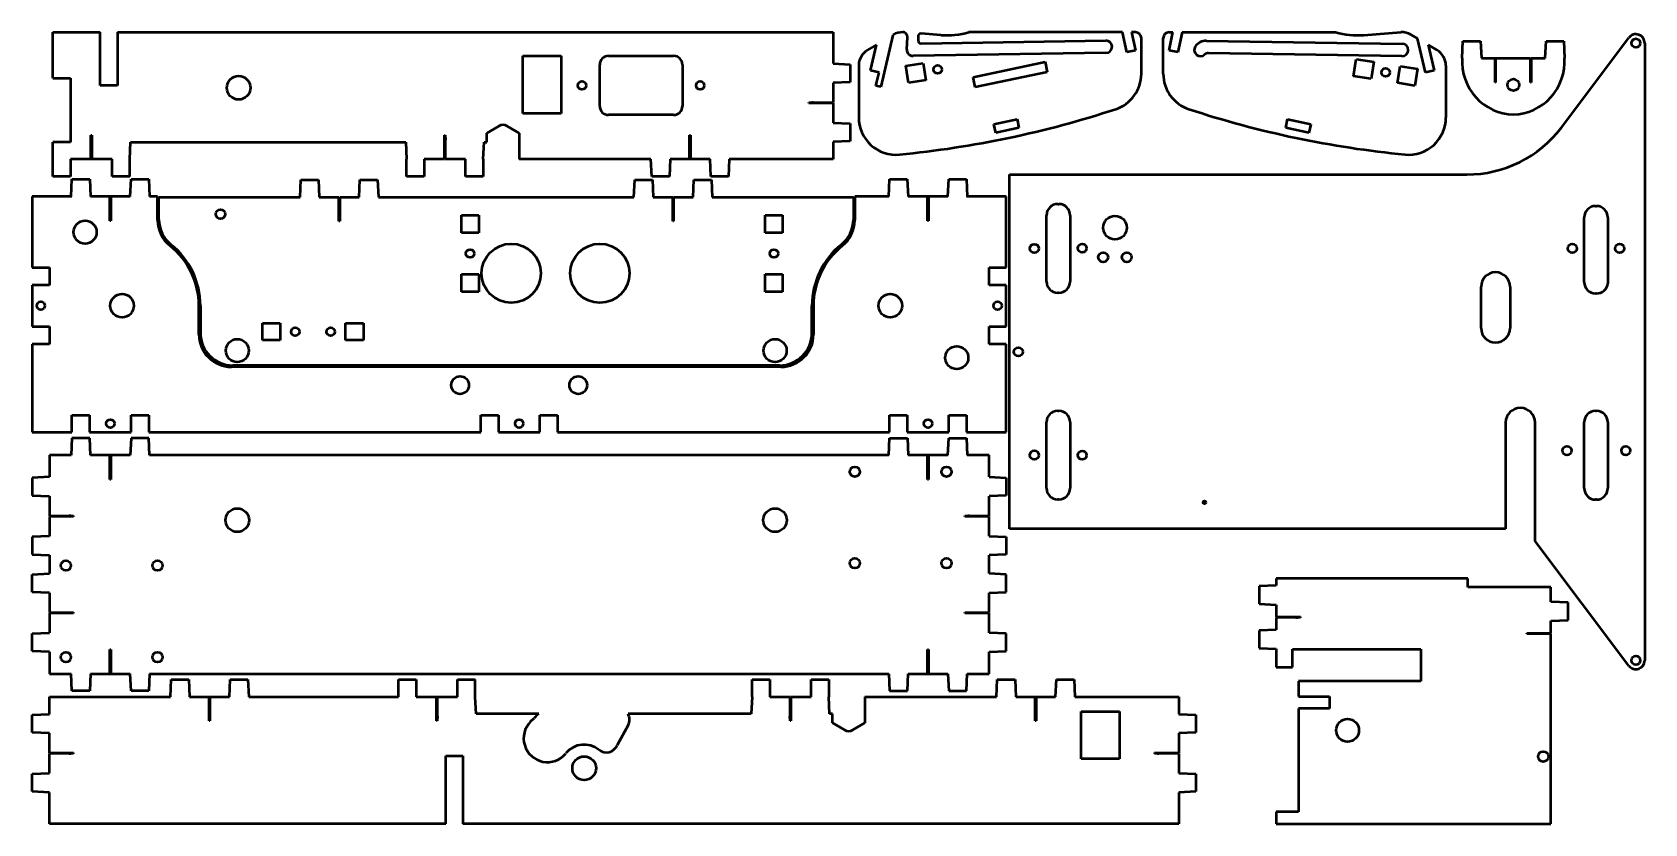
# Model space of a CAD drawing. Header units: millimetres. Extents: x 58 to 792, y 115 to 1159.
# Drawn here: x 63 to 609, y 566 to 834 of the extents above; entities that cross this region are included whole.
import ezdxf

# ---------------------------------------------------------------- set-up
doc = ezdxf.new("R2010")
doc.units = ezdxf.units.MM
doc.layers.add('Visible (ISO)', color=7, linetype='Continuous', lineweight=50)

msp = doc.modelspace()

# ---------------------------------------------------------------- linework, layer by layer
at = {"layer": 'Visible (ISO)'}
for p, q in [((70.15, 834.47), (86.15, 834.47)), ((70.15, 818.87), (70.15, 834.47)), ((86.15, 816.47), (86.15, 834.47)), ((91.95, 834.47), (334.2, 834.47)), ((91.95, 834.47), (91.95, 816.47)), ((334.2, 834.47), (334.2, 823.84)), ((348.87, 830.19), (345.78, 828.35)), ((346.86, 821.57), (348.87, 830.19)), ((354.46, 833.52), (350.37, 815.98)), ((354.64, 833.63), (354.46, 833.52)), ((359.18, 828.63), (359.38, 832.76)), ((362.94, 833.01), (362.96, 831.66)), ((363.98, 830.67), (426.48, 831.66)), ((370.65, 833.53), (364.02, 834.02)), ((432.16, 834.47), (380.16, 834.47)), ((433.58, 827.72), (432.16, 834.47)), ((436.52, 834.47), (435.23, 834.47)), ((435.23, 834.47), (436.52, 828.33)), ((438.52, 820.42), (438.52, 832.47)), ((445.93, 820.42), (445.93, 832.47)), ((447.93, 828.33), (449.22, 834.47)), ((447.93, 834.47), (449.22, 834.47)), ((452.29, 834.47), (450.87, 827.72)), ((452.29, 834.47), (504.29, 834.47)), ((460.52, 831.62), (526.77, 830.57)), ((513.8, 833.53), (526.3, 834.46)), ((529.81, 833.63), (532, 832.32)), ((534.67, 820.89), (532, 832.32)), ((535.58, 830.19), (537.59, 821.57)), ((535.58, 830.19), (538.67, 828.35)), ((547.1, 825.65), (547.35, 831.45)), ((547.35, 831.45), (553.35, 831.45)), ((553.35, 831.45), (553.6, 825.65)), ((575.24, 825.65), (575.49, 831.45)), ((575.49, 831.45), (581.5, 831.45)), ((580.68, 802.26), (603.5, 832.6)), ((581.5, 831.45), (581.75, 825.65)), ((608.89, 830.8), (608.89, 621.8)), ((229.2, 826.47), (242.2, 826.47)), ((229.2, 806.97), (229.2, 826.47)), ((242.2, 826.47), (242.2, 806.97)), ((258.2, 826.47), (280.2, 826.47)), ((426.54, 827.46), (361.31, 826.43)), ((381.56, 819.3), (405.95, 824.42)), ((405.95, 824.42), (406.67, 820.98)), ((436.52, 828.33), (433.58, 827.72)), ((450.87, 827.72), (447.93, 828.33)), ((526.71, 826.38), (461.26, 827.4)), ((510.36, 819.65), (511.27, 825.38)), ((511.27, 825.38), (517.19, 824.44)), ((517.19, 824.44), (516.29, 818.71)), ((553.6, 825.65), (558.26, 825.65)), ((558.26, 817.44), (558.26, 825.65)), ((558.42, 825.65), (558.42, 817.44)), ((558.42, 825.65), (570.26, 825.65)), ((570.26, 817.44), (570.26, 825.65)), ((570.42, 825.65), (570.42, 817.44)), ((570.42, 825.65), (575.24, 825.65)), ((70.15, 818.87), (76.15, 818.87)), ((76.15, 818.87), (76.15, 797.27)), ((255.2, 809.47), (255.2, 823.47)), ((283.2, 823.47), (283.2, 809.47)), ((334.2, 823.84), (340, 823.59)), ((340, 823.59), (340, 817.59)), ((342.86, 823.2), (342.86, 805.62)), ((349.77, 820.89), (346.86, 821.57)), ((348.71, 816.37), (349.77, 820.89)), ((358.76, 823.09), (364.68, 824.03)), ((359.66, 817.37), (358.76, 823.09)), ((364.68, 824.03), (365.59, 818.3)), ((382.28, 815.86), (381.56, 819.3)), ((406.67, 820.98), (382.28, 815.86)), ((516.29, 818.71), (510.36, 819.65)), ((525.18, 817.3), (526.09, 823.03)), ((526.09, 823.03), (532.01, 822.09)), ((532.01, 822.09), (531.1, 816.37)), ((537.59, 821.57), (534.67, 820.89)), ((541.59, 823.2), (541.59, 805.62)), ((91.95, 816.47), (86.15, 816.47)), ((340, 817.59), (334.2, 817.34)), ((334.2, 817.34), (334.2, 810.74)), ((350.37, 815.98), (348.71, 816.37)), ((365.59, 818.3), (359.66, 817.37)), ((531.1, 816.37), (525.18, 817.3)), ((558.42, 817.44), (558.26, 817.44)), ((570.42, 817.44), (570.26, 817.44)), ((326, 810.44), (326, 810.74)), ((326, 810.74), (327, 810.74)), ((327, 810.44), (326, 810.44)), ((327, 810.74), (327, 810.75)), ((327, 810.75), (327.5, 810.75)), ((327.5, 810.44), (327, 810.44)), ((327, 810.44), (327, 810.44)), ((327.5, 810.75), (327.5, 810.74)), ((327.5, 810.74), (334.2, 810.74)), ((334.2, 810.44), (327.5, 810.44)), ((327.5, 810.44), (327.5, 810.44)), ((334.2, 810.44), (334.2, 803.84)), ((217, 800.27), (221.08, 802.68)), ((223.93, 802.68), (228, 800.27)), ((242.2, 806.97), (229.2, 806.97)), ((280.2, 806.47), (258.2, 806.47)), ((334.2, 803.84), (340, 803.59)), ((340, 803.59), (340, 797.59)), ((388.62, 803.39), (396.45, 805.04)), ((389.24, 800.46), (388.62, 803.39)), ((396.45, 805.04), (397.07, 802.1)), ((487.38, 802.1), (488, 805.04)), ((488, 805.04), (495.83, 803.39)), ((495.83, 803.39), (495.21, 800.46)), ((76.15, 797.27), (70.15, 797.27)), ((70.15, 785.68), (70.15, 797.27)), ((83, 799.68), (83.3, 799.68)), ((83, 798.68), (83, 799.68)), ((83, 798.18), (83, 798.68)), ((83, 798.68), (83, 798.68)), ((83, 791.47), (83, 798.18)), ((83, 798.18), (83, 798.18)), ((83.3, 799.68), (83.3, 798.68)), ((83.3, 798.68), (83.31, 798.68)), ((83.31, 798.18), (83.3, 798.18)), ((83.3, 798.18), (83.3, 791.47)), ((83.31, 798.68), (83.31, 798.18)), ((96.15, 791.47), (96.4, 797.27)), ((96.4, 797.27), (189.55, 797.27)), ((189.55, 797.27), (189.8, 791.47)), ((202.65, 798.67), (202.65, 799.67)), ((202.65, 799.67), (202.95, 799.67)), ((202.65, 798.17), (202.65, 798.67)), ((202.65, 798.67), (202.65, 798.67)), ((202.65, 798.17), (202.65, 798.17)), ((202.65, 791.47), (202.65, 798.17)), ((202.95, 799.67), (202.95, 798.67)), ((202.95, 798.67), (202.96, 798.67)), ((202.96, 798.17), (202.95, 798.17)), ((202.95, 798.17), (202.95, 791.47)), ((202.96, 798.67), (202.96, 798.17)), ((215.8, 791.47), (216.05, 797.27)), ((216.05, 797.27), (217, 797.27)), ((217, 797.27), (217, 800.27)), ((228, 797.27), (227.95, 797.27)), ((227.95, 797.27), (227.95, 791.47)), ((228, 800.27), (228, 797.27)), ((285.65, 798.68), (285.65, 799.68)), ((285.65, 799.68), (285.95, 799.68)), ((285.65, 798.18), (285.65, 798.68)), ((285.65, 798.68), (285.65, 798.68)), ((285.65, 791.47), (285.65, 798.18)), ((285.65, 798.18), (285.65, 798.18)), ((285.95, 799.68), (285.95, 798.68)), ((285.95, 798.68), (285.96, 798.68)), ((285.96, 798.18), (285.95, 798.18)), ((285.95, 798.18), (285.95, 791.47)), ((285.96, 798.68), (285.96, 798.18)), ((340, 797.59), (334.2, 797.34)), ((334.2, 797.34), (334.2, 791.47)), ((397.07, 802.1), (389.24, 800.46)), ((495.21, 800.46), (487.38, 802.1)), ((90.15, 791.47), (76.15, 791.47)), ((76.15, 791.47), (76.15, 785.68)), ((83.3, 791.47), (83, 791.47)), ((90.15, 785.68), (90.15, 791.47)), ((96.15, 785.68), (96.15, 791.47)), ((189.8, 791.47), (189.8, 791.47)), ((189.8, 791.47), (189.8, 791.47)), ((189.8, 791.47), (189.8, 791.47)), ((189.8, 785.67), (189.8, 791.47)), ((195.8, 791.47), (195.8, 785.67)), ((202.65, 791.47), (195.8, 791.47)), ((209.8, 791.47), (202.95, 791.47)), ((209.8, 785.67), (209.8, 791.47)), ((215.8, 791.47), (215.8, 791.47)), ((215.8, 791.47), (215.8, 791.47)), ((215.8, 791.47), (215.8, 791.47)), ((215.8, 791.47), (215.8, 785.67)), ((215.8, 791.47), (215.8, 791.47)), ((272.55, 791.47), (227.95, 791.47)), ((272.8, 785.68), (272.55, 791.47)), ((279.05, 791.47), (278.8, 785.68)), ((292.55, 791.47), (279.05, 791.47)), ((285.95, 791.47), (285.65, 791.47)), ((292.8, 785.68), (292.55, 791.47)), ((299.05, 791.47), (298.8, 785.68)), ((334.2, 791.47), (299.05, 791.47)), ((393.89, 666.3), (393.89, 786.3)), ((393.89, 786.3), (548.71, 786.3)), ((76.15, 785.68), (70.15, 785.68)), ((76.33, 778.88), (76.58, 784.68)), ((76.58, 784.68), (82.59, 784.68)), ((82.59, 784.68), (82.84, 778.88)), ((96.15, 785.68), (90.15, 785.68)), ((96.33, 778.88), (96.58, 784.68)), ((96.58, 784.68), (102.59, 784.67)), ((102.59, 784.67), (102.84, 778.88)), ((153.8, 778.68), (154.05, 784.48)), ((154.05, 784.48), (160.05, 784.48)), ((160.05, 784.48), (160.3, 778.68)), ((173.8, 778.68), (174.05, 784.48)), ((174.05, 784.48), (180.05, 784.48)), ((180.05, 784.48), (180.3, 778.68)), ((195.8, 785.67), (189.8, 785.67)), ((215.8, 785.67), (209.8, 785.67)), ((266.8, 778.68), (267.05, 784.48)), ((267.05, 784.48), (273.05, 784.48)), ((278.8, 785.68), (272.8, 785.68)), ((273.05, 784.48), (273.3, 778.68)), ((286.8, 778.68), (287.05, 784.48)), ((287.05, 784.48), (293.05, 784.48)), ((298.8, 785.68), (292.8, 785.68)), ((293.05, 784.48), (293.3, 778.68)), ((353.07, 778.88), (353.32, 784.67)), ((353.32, 784.67), (359.32, 784.68)), ((359.32, 784.68), (359.57, 778.88)), ((373.07, 778.88), (373.32, 784.68)), ((373.32, 784.68), (379.32, 784.68)), ((379.32, 784.68), (379.57, 778.88)), ((76.59, 778.88), (63.15, 778.88)), ((63.15, 778.88), (63.15, 754.87)), ((76.59, 778.88), (76.33, 778.88)), ((89.44, 778.88), (82.84, 778.88)), ((89.44, 772.17), (89.44, 778.88)), ((96.33, 778.88), (89.58, 778.88)), ((89.58, 778.88), (89.73, 778.88)), ((89.73, 778.88), (89.73, 772.17)), ((105.55, 778.88), (102.84, 778.88)), ((105.55, 770.86), (105.55, 778.88)), ((106.05, 771.1), (106.05, 778.68)), ((106.05, 778.68), (153.8, 778.68)), ((160.3, 778.68), (166.9, 778.68)), ((166.9, 771.98), (166.9, 778.68)), ((167.2, 778.68), (167.2, 771.98)), ((167.2, 778.68), (173.8, 778.68)), ((180.3, 778.68), (266.8, 778.68)), ((273.3, 778.68), (279.9, 778.68)), ((279.9, 771.97), (279.9, 778.68)), ((280.2, 778.68), (280.2, 771.97)), ((280.2, 778.68), (286.8, 778.68)), ((293.3, 778.68), (341.05, 778.68)), ((341.05, 778.68), (341.05, 771.1)), ((353.07, 778.88), (341.55, 778.88)), ((341.55, 778.88), (341.55, 770.86)), ((366.32, 778.88), (359.57, 778.88)), ((366.17, 778.88), (366.32, 778.88)), ((366.18, 772.17), (366.17, 778.88)), ((373.07, 778.88), (366.47, 778.88)), ((366.47, 778.88), (366.47, 772.17)), ((379.57, 778.88), (379.32, 778.88)), ((392.76, 778.88), (379.32, 778.88)), ((392.76, 754.87), (392.76, 778.88)), ((410.22, 776.3), (410.58, 776.3)), ((592.19, 775.61), (592.55, 775.61)), ((89.43, 772.17), (89.44, 772.17)), ((89.43, 771.67), (89.43, 772.17)), ((89.44, 771.67), (89.43, 771.67)), ((89.44, 770.67), (89.44, 771.67)), ((89.73, 770.67), (89.44, 770.67)), ((89.73, 772.17), (89.74, 772.17)), ((89.73, 771.67), (89.73, 770.67)), ((89.74, 771.67), (89.73, 771.67)), ((89.74, 772.17), (89.74, 771.67)), ((166.9, 771.48), (166.9, 771.98)), ((166.9, 771.98), (166.9, 771.98)), ((166.9, 770.48), (166.9, 771.48)), ((166.9, 771.48), (166.9, 771.48)), ((167.2, 770.48), (166.9, 770.48)), ((167.2, 771.98), (167.2, 771.98)), ((167.2, 771.98), (167.21, 771.48)), ((167.21, 771.48), (167.2, 771.48)), ((167.2, 771.48), (167.2, 770.48)), ((208.45, 772.56), (214.25, 772.56)), ((208.45, 766.56), (208.45, 772.56)), ((214.25, 772.56), (214.25, 766.56)), ((279.9, 771.47), (279.9, 771.97)), ((279.9, 771.97), (279.9, 771.97)), ((279.9, 770.47), (279.9, 771.47)), ((279.9, 771.47), (279.9, 771.47)), ((280.2, 770.47), (279.9, 770.47)), ((280.2, 771.97), (280.21, 771.97)), ((280.21, 771.47), (280.2, 771.47)), ((280.2, 771.47), (280.2, 770.47)), ((280.21, 771.97), (280.21, 771.47)), ((311.25, 766.56), (311.25, 772.56)), ((311.25, 772.56), (317.05, 772.56)), ((317.05, 772.56), (317.05, 766.56)), ((366.17, 771.67), (366.17, 772.17)), ((366.17, 772.17), (366.18, 772.17)), ((366.18, 771.67), (366.17, 771.67)), ((366.18, 770.67), (366.18, 771.67)), ((366.47, 770.67), (366.18, 770.67)), ((366.47, 772.17), (366.48, 772.17)), ((366.47, 771.67), (366.47, 770.67)), ((366.48, 771.67), (366.47, 771.67)), ((366.48, 772.17), (366.48, 771.67)), ((406.4, 750.11), (406.4, 772.48)), ((414.4, 772.48), (414.4, 750.11)), ((588.4, 749.84), (588.4, 771.79)), ((596.37, 771.79), (596.37, 749.42)), ((214.25, 766.56), (208.45, 766.56)), ((317.05, 766.56), (311.25, 766.56)), ((63.15, 754.87), (68.95, 754.87)), ((68.95, 754.87), (68.95, 748.88)), ((386.96, 748.88), (386.96, 754.87)), ((386.96, 754.87), (392.76, 754.87)), ((63.15, 748.88), (63.15, 734.87)), ((68.95, 748.88), (63.15, 748.88)), ((208.45, 752.56), (214.25, 752.56)), ((208.45, 746.56), (208.45, 752.56)), ((214.25, 752.56), (214.25, 746.56)), ((311.25, 746.56), (311.25, 752.56)), ((311.25, 752.56), (317.05, 752.56)), ((317.05, 752.56), (317.05, 746.56)), ((392.76, 748.88), (386.96, 748.88)), ((392.76, 734.87), (392.76, 748.88)), ((553.49, 734.3), (553.49, 748.3)), ((563.29, 748.3), (563.29, 734.3)), ((214.25, 746.56), (208.45, 746.56)), ((317.05, 746.56), (311.25, 746.56)), ((410.58, 746.29), (410.22, 746.29)), ((592.58, 746.02), (592.22, 746.02)), ((119.55, 732.18), (119.55, 741.88)), ((120.05, 741.88), (120.05, 732.68)), ((327.05, 732.68), (327.05, 741.88)), ((327.55, 741.88), (327.55, 732.18)), ((63.15, 734.87), (68.95, 734.87)), ((68.95, 734.87), (68.95, 728.88)), ((141.08, 730.18), (141.08, 735.97)), ((141.08, 735.97), (147.08, 735.97)), ((147.08, 735.97), (147.08, 730.18)), ((169.22, 730.18), (169.22, 735.97)), ((169.22, 735.97), (175.22, 735.97)), ((175.22, 735.97), (175.22, 730.18)), ((386.96, 734.87), (392.76, 734.87)), ((386.96, 728.88), (386.96, 734.87)), ((63.15, 728.88), (63.15, 699.07)), ((68.95, 728.88), (63.15, 728.88)), ((147.08, 730.18), (141.08, 730.18)), ((175.22, 730.18), (169.22, 730.18)), ((392.76, 728.88), (386.96, 728.88)), ((392.76, 699.07), (392.76, 728.88)), ((316.55, 721.18), (130.55, 721.18)), ((316.05, 721.68), (131.05, 721.68)), ((76.59, 699.07), (76.59, 704.87)), ((76.59, 704.87), (82.58, 704.87)), ((82.58, 704.87), (82.58, 699.07)), ((96.59, 699.07), (96.59, 704.87)), ((96.59, 704.87), (102.58, 704.87)), ((102.58, 704.87), (102.58, 699.07)), ((214.96, 699.07), (214.96, 704.87)), ((214.96, 704.87), (220.95, 704.87)), ((220.95, 704.87), (220.95, 699.07)), ((234.96, 699.07), (234.96, 704.87)), ((234.96, 704.87), (240.95, 704.87)), ((240.95, 704.87), (240.95, 699.07)), ((353.32, 699.07), (353.32, 704.87)), ((353.32, 704.87), (359.32, 704.87)), ((359.32, 704.87), (359.32, 699.07)), ((373.32, 699.07), (373.32, 704.87)), ((373.32, 704.87), (379.32, 704.87)), ((379.32, 704.87), (379.32, 699.07)), ((410.22, 706.3), (410.58, 706.3)), ((592.22, 706.26), (592.58, 706.26)), ((63.15, 699.07), (76.59, 699.07)), ((82.58, 699.07), (96.59, 699.07)), ((102.58, 699.07), (214.96, 699.07)), ((220.95, 699.07), (234.96, 699.07)), ((240.95, 699.07), (353.32, 699.07)), ((359.32, 699.07), (373.32, 699.07)), ((379.32, 699.07), (392.76, 699.07)), ((406.4, 680.11), (406.4, 702.48)), ((414.4, 702.48), (414.4, 680.11)), ((561.8, 702.3), (561.8, 666.3)), ((571.8, 662.16), (571.8, 702.3)), ((588.39, 680.06), (588.39, 702.44)), ((596.39, 702.44), (596.39, 680.06)), ((76.59, 697.07), (76.34, 691.28)), ((82.59, 697.07), (76.59, 697.07)), ((82.84, 691.28), (82.59, 697.07)), ((96.59, 697.07), (96.34, 691.28)), ((102.59, 697.07), (96.59, 697.07)), ((102.84, 691.28), (102.59, 697.07)), ((353.07, 691.28), (353.32, 697.07)), ((353.32, 697.07), (359.33, 697.07)), ((359.33, 697.07), (359.58, 691.28)), ((373.07, 691.28), (373.32, 697.07)), ((373.32, 697.07), (379.33, 697.07)), ((379.33, 697.07), (379.58, 691.28)), ((68.95, 691.28), (68.95, 683.9)), ((76.34, 691.28), (68.95, 691.28)), ((96.34, 691.28), (82.84, 691.28)), ((89.44, 691.28), (89.74, 691.28)), ((89.44, 684.57), (89.44, 691.28)), ((89.74, 691.28), (89.74, 684.57)), ((353.07, 691.28), (102.84, 691.28)), ((373.07, 691.28), (359.58, 691.28)), ((366.18, 684.57), (366.18, 691.28)), ((366.18, 691.28), (366.47, 691.28)), ((366.47, 691.28), (366.47, 684.57)), ((386.96, 691.28), (379.58, 691.28)), ((386.96, 683.9), (386.96, 691.28)), ((68.95, 683.9), (63.16, 683.65)), ((63.16, 683.65), (63.16, 677.64)), ((89.43, 684.07), (89.43, 684.57)), ((89.43, 684.57), (89.44, 684.57)), ((89.44, 684.07), (89.43, 684.07)), ((89.44, 683.07), (89.44, 684.07)), ((89.74, 683.07), (89.44, 683.07)), ((89.74, 684.57), (89.74, 684.57)), ((89.74, 684.57), (89.74, 684.07)), ((89.74, 684.07), (89.74, 684.07)), ((89.74, 684.07), (89.74, 683.07)), ((366.17, 684.57), (366.18, 684.57)), ((366.17, 684.07), (366.17, 684.57)), ((366.18, 684.07), (366.17, 684.07)), ((366.18, 683.07), (366.18, 684.07)), ((366.47, 683.07), (366.18, 683.07)), ((366.47, 684.57), (366.48, 684.57)), ((366.48, 684.07), (366.47, 684.07)), ((366.47, 684.07), (366.47, 683.07)), ((366.48, 684.57), (366.48, 684.07)), ((386.96, 683.9), (392.76, 683.65)), ((392.76, 683.65), (392.76, 677.64)), ((63.16, 677.64), (68.95, 677.39)), ((68.95, 677.39), (68.95, 670.79)), ((392.76, 677.64), (386.96, 677.39)), ((386.96, 670.79), (386.96, 677.39)), ((410.58, 676.29), (410.22, 676.29)), ((592.57, 676.24), (592.21, 676.24)), ((68.95, 670.79), (75.66, 670.79)), ((68.95, 670.5), (68.95, 663.9)), ((75.66, 670.5), (68.95, 670.5)), ((75.66, 670.79), (75.66, 670.8)), ((75.66, 670.8), (76.16, 670.8)), ((75.66, 670.49), (75.66, 670.5)), ((76.16, 670.49), (75.66, 670.49)), ((76.16, 670.8), (76.16, 670.79)), ((76.16, 670.79), (77.16, 670.79)), ((77.16, 670.5), (76.16, 670.5)), ((76.16, 670.5), (76.16, 670.49)), ((77.16, 670.79), (77.16, 670.5)), ((378.75, 670.5), (378.75, 670.79)), ((378.75, 670.79), (379.75, 670.79)), ((379.75, 670.5), (378.75, 670.5)), ((379.75, 670.79), (379.75, 670.8)), ((379.75, 670.8), (380.25, 670.8)), ((379.75, 670.49), (379.75, 670.5)), ((380.25, 670.49), (379.75, 670.49)), ((380.25, 670.8), (380.25, 670.79)), ((380.25, 670.79), (386.96, 670.79)), ((386.96, 670.5), (380.25, 670.5)), ((380.25, 670.5), (380.25, 670.49)), ((386.96, 663.9), (386.96, 670.5)), ((561.8, 666.3), (393.89, 666.3)), ((68.95, 663.9), (63.16, 663.65)), ((63.16, 663.65), (63.16, 657.64)), ((386.96, 663.9), (392.76, 663.65)), ((392.76, 663.65), (392.76, 657.64)), ((603.5, 619.99), (571.8, 662.16)), ((63.16, 657.64), (68.95, 657.39)), ((68.95, 657.39), (68.95, 651.16)), ((392.76, 657.64), (386.96, 657.39)), ((386.96, 651.16), (386.96, 657.39)), ((63.16, 650.91), (68.95, 651.16)), ((63.16, 644.91), (63.16, 650.91)), ((392.76, 650.91), (386.96, 651.16)), ((392.76, 644.91), (392.76, 650.91)), ((548.98, 649.55), (484.16, 649.55)), ((484.16, 649.55), (484.16, 647.16)), ((548.98, 646.55), (548.98, 649.55)), ((68.95, 644.66), (63.16, 644.91)), ((68.95, 644.66), (68.95, 638.06)), ((386.96, 644.66), (392.76, 644.91)), ((386.96, 638.06), (386.96, 644.66)), ((484.16, 647.16), (478.36, 646.91)), ((478.36, 646.91), (478.36, 640.9)), ((577.16, 646.55), (548.98, 646.55)), ((577.16, 641.66), (577.16, 646.55)), ((478.36, 640.9), (484.16, 640.65)), ((484.16, 640.65), (484.16, 636.55)), ((582.96, 641.41), (577.16, 641.66)), ((582.96, 635.4), (582.96, 641.41)), ((68.95, 638.06), (75.66, 638.06)), ((68.95, 637.76), (68.95, 631.16)), ((75.66, 637.76), (68.95, 637.76)), ((75.66, 638.06), (75.66, 638.06)), ((75.66, 638.06), (76.16, 638.06)), ((75.66, 637.75), (75.66, 637.76)), ((76.16, 637.75), (75.66, 637.75)), ((76.16, 638.06), (76.16, 638.06)), ((76.16, 638.06), (77.16, 638.06)), ((77.16, 637.76), (76.16, 637.76)), ((76.16, 637.76), (76.16, 637.75)), ((77.16, 638.06), (77.16, 637.76)), ((378.75, 637.76), (378.75, 638.06)), ((378.75, 638.06), (379.75, 638.06)), ((379.75, 637.76), (378.75, 637.76)), ((379.75, 638.06), (379.75, 638.06)), ((379.75, 638.06), (380.25, 638.06)), ((379.75, 637.75), (379.75, 637.76)), ((380.25, 637.75), (379.75, 637.75)), ((380.25, 638.06), (380.25, 638.06)), ((380.25, 638.06), (386.96, 638.06)), ((386.96, 637.76), (380.25, 637.76)), ((380.25, 637.76), (380.25, 637.75)), ((386.96, 631.16), (386.96, 637.76)), ((484.16, 636.55), (490.86, 636.55)), ((490.86, 636.26), (484.16, 636.26)), ((484.16, 636.26), (484.16, 632.16)), ((490.86, 636.55), (490.86, 636.56)), ((490.86, 636.56), (491.36, 636.56)), ((490.86, 636.25), (490.86, 636.26)), ((491.36, 636.25), (490.86, 636.25)), ((491.36, 636.56), (491.36, 636.55)), ((491.36, 636.55), (492.36, 636.55)), ((492.36, 636.26), (491.36, 636.26)), ((491.36, 636.26), (491.36, 636.25)), ((492.36, 636.55), (492.36, 636.26)), ((577.16, 635.15), (582.96, 635.4)), ((577.16, 631.05), (577.16, 635.15)), ((63.16, 630.91), (68.95, 631.16)), ((63.16, 624.91), (63.16, 630.91)), ((392.76, 630.91), (386.96, 631.16)), ((392.76, 624.91), (392.76, 630.91)), ((484.16, 632.16), (478.36, 631.91)), ((478.36, 631.91), (478.36, 625.9)), ((568.96, 630.76), (568.96, 631.05)), ((568.96, 631.05), (569.96, 631.05)), ((569.96, 630.76), (568.96, 630.76)), ((569.96, 631.05), (569.96, 631.06)), ((569.96, 631.06), (570.46, 631.06)), ((569.96, 630.75), (569.96, 630.76)), ((570.46, 630.75), (569.96, 630.75)), ((570.46, 631.06), (570.46, 631.05)), ((570.46, 631.05), (577.16, 631.05)), ((570.46, 630.76), (570.46, 630.75)), ((577.16, 630.76), (570.46, 630.76)), ((577.16, 566.47), (577.16, 630.76)), ((68.95, 624.66), (63.16, 624.91)), ((68.95, 624.66), (68.95, 617.27)), ((89.43, 623.98), (89.43, 624.48)), ((89.43, 624.48), (89.44, 624.48)), ((89.44, 623.98), (89.43, 623.98)), ((89.44, 624.48), (89.44, 625.48)), ((89.44, 625.48), (89.74, 625.48)), ((89.44, 617.28), (89.44, 623.98)), ((89.74, 625.48), (89.74, 624.48)), ((89.74, 624.48), (89.74, 624.48)), ((89.74, 624.48), (89.74, 623.98)), ((89.74, 623.98), (89.74, 623.98)), ((89.74, 623.98), (89.74, 617.28)), ((366.17, 623.98), (366.17, 624.48)), ((366.17, 624.48), (366.18, 624.48)), ((366.18, 623.98), (366.17, 623.98)), ((366.18, 624.48), (366.18, 625.48)), ((366.18, 625.48), (366.47, 625.48)), ((366.18, 617.28), (366.18, 623.98)), ((366.47, 625.48), (366.47, 624.48)), ((366.47, 624.48), (366.48, 624.48)), ((366.48, 623.98), (366.47, 623.98)), ((366.47, 623.98), (366.47, 617.28)), ((366.48, 624.48), (366.48, 623.98)), ((386.96, 624.66), (392.76, 624.91)), ((386.96, 617.27), (386.96, 624.66)), ((478.36, 625.9), (484.16, 625.65)), ((484.16, 625.65), (484.16, 619.55)), ((489.72, 619.55), (489.72, 625.54)), ((489.72, 625.54), (533.06, 625.54)), ((533.06, 625.54), (533.06, 614.77)), ((68.95, 617.27), (76.34, 617.27)), ((76.59, 611.48), (76.34, 617.27)), ((82.84, 617.27), (82.59, 611.48)), ((82.84, 617.27), (96.34, 617.27)), ((89.74, 617.28), (89.44, 617.28)), ((96.59, 611.48), (96.34, 617.27)), ((102.84, 617.27), (102.59, 611.48)), ((102.84, 617.27), (353.07, 617.27)), ((353.07, 617.27), (353.32, 611.48)), ((359.33, 611.48), (359.58, 617.27)), ((359.58, 617.27), (373.07, 617.27)), ((366.47, 617.28), (366.18, 617.28)), ((373.07, 617.27), (373.32, 611.48)), ((379.33, 611.48), (379.58, 617.27)), ((379.58, 617.27), (386.96, 617.27)), ((484.16, 619.55), (489.72, 619.55)), ((82.59, 611.48), (76.59, 611.48)), ((102.59, 611.48), (96.59, 611.48)), ((109.9, 609.48), (110.15, 615.27)), ((110.15, 615.27), (116.16, 615.27)), ((116.16, 615.27), (116.41, 609.48)), ((129.9, 609.48), (130.15, 615.27)), ((130.15, 615.27), (136.16, 615.27)), ((136.16, 615.27), (136.41, 609.48)), ((187.11, 615.27), (193.1, 615.27)), ((187.11, 609.48), (187.11, 615.27)), ((193.1, 615.27), (193.1, 609.48)), ((207.11, 615.27), (213.1, 615.27)), ((207.11, 609.48), (207.11, 615.27)), ((213.1, 609.48), (213.1, 615.27)), ((306.76, 615.28), (312.76, 615.28)), ((306.76, 609.48), (306.76, 615.28)), ((312.76, 615.28), (312.76, 609.48)), ((326.76, 615.28), (332.76, 615.28)), ((326.76, 609.48), (326.76, 615.28)), ((332.76, 615.28), (332.76, 609.48)), ((353.32, 611.48), (359.33, 611.48)), ((373.32, 611.48), (379.33, 611.48)), ((389.51, 609.48), (389.76, 615.27)), ((389.76, 615.27), (395.76, 615.27)), ((395.76, 615.27), (396.01, 609.48)), ((409.51, 609.48), (409.76, 615.27)), ((409.76, 615.27), (415.76, 615.27)), ((415.76, 615.27), (416.01, 609.48)), ((533.06, 614.77), (491.66, 614.77)), ((491.66, 614.77), (491.66, 609.55)), ((68.95, 609.48), (109.9, 609.48)), ((68.95, 603.61), (68.95, 609.48)), ((116.41, 609.48), (129.9, 609.48)), ((123.01, 602.77), (123.01, 609.48)), ((123.01, 609.48), (123.3, 609.48)), ((123.3, 609.48), (123.3, 602.77)), ((136.41, 609.48), (187.11, 609.48)), ((193.1, 609.48), (207.11, 609.48)), ((199.96, 602.77), (199.96, 609.48)), ((199.96, 609.48), (200.25, 609.48)), ((200.25, 609.48), (200.25, 602.77)), ((213.35, 603.68), (213.1, 609.48)), ((306.76, 609.48), (306.51, 603.68)), ((306.76, 609.48), (306.76, 609.48)), ((306.76, 609.48), (306.76, 609.48)), ((306.76, 609.48), (306.76, 609.48)), ((312.76, 609.48), (319.61, 609.48)), ((319.61, 602.78), (319.61, 609.48)), ((319.91, 609.48), (326.76, 609.48)), ((319.91, 609.48), (319.91, 602.78)), ((332.76, 609.48), (332.76, 609.48)), ((332.76, 609.48), (332.76, 609.48)), ((332.76, 609.48), (332.76, 609.48)), ((333.01, 603.68), (332.76, 609.48)), ((332.76, 609.48), (332.76, 609.48)), ((344.91, 609.48), (344.91, 603.68)), ((344.91, 609.48), (389.51, 609.48)), ((396.01, 609.48), (409.51, 609.48)), ((402.61, 609.48), (402.91, 609.48)), ((402.61, 602.77), (402.61, 609.48)), ((402.91, 609.48), (402.91, 602.77)), ((416.01, 609.48), (451.16, 609.48)), ((451.16, 609.48), (451.16, 603.61)), ((491.66, 609.55), (502.16, 609.55)), ((502.16, 609.55), (502.16, 605.55)), ((63.16, 603.36), (68.95, 603.61)), ((63.16, 597.36), (63.16, 603.36)), ((123, 602.27), (123, 602.77)), ((123, 602.77), (123.01, 602.77)), ((123.01, 602.27), (123, 602.27)), ((123.01, 601.27), (123.01, 602.27)), ((123.3, 601.27), (123.01, 601.27)), ((123.3, 602.77), (123.31, 602.77)), ((123.31, 602.27), (123.3, 602.27)), ((123.3, 602.27), (123.3, 601.27)), ((123.31, 602.77), (123.31, 602.27)), ((199.95, 602.27), (199.95, 602.77)), ((199.95, 602.77), (199.96, 602.77)), ((199.96, 602.27), (199.95, 602.27)), ((199.96, 601.27), (199.96, 602.27)), ((200.25, 601.27), (199.96, 601.27)), ((200.25, 602.77), (200.26, 602.77)), ((200.26, 602.27), (200.25, 602.27)), ((200.25, 602.27), (200.25, 601.27)), ((200.26, 602.77), (200.26, 602.27)), ((234.55, 603.68), (213.35, 603.68)), ((231.82, 601.08), (232.99, 602.25)), ((306.51, 603.68), (264.79, 603.68)), ((319.6, 602.78), (319.61, 602.78)), ((319.6, 602.28), (319.6, 602.78)), ((319.61, 602.28), (319.6, 602.28)), ((319.61, 601.28), (319.61, 602.28)), ((319.91, 601.28), (319.61, 601.28)), ((319.91, 602.78), (319.91, 602.28)), ((319.91, 602.78), (319.91, 602.78)), ((319.91, 602.28), (319.91, 601.28)), ((319.91, 602.28), (319.91, 602.28)), ((333.96, 603.68), (333.01, 603.68)), ((333.96, 600.68), (333.96, 603.68)), ((338.03, 598.27), (333.96, 600.68)), ((344.96, 600.68), (340.88, 598.27)), ((344.91, 603.68), (344.96, 603.68)), ((344.96, 603.68), (344.96, 600.68)), ((402.6, 602.77), (402.61, 602.77)), ((402.6, 602.27), (402.6, 602.77)), ((402.61, 602.27), (402.6, 602.27)), ((402.61, 601.27), (402.61, 602.27)), ((402.91, 601.27), (402.61, 601.27)), ((402.91, 602.77), (402.91, 602.27)), ((402.91, 602.77), (402.91, 602.77)), ((402.91, 602.27), (402.91, 601.27)), ((402.91, 602.27), (402.91, 602.27)), ((418.16, 588.48), (418.16, 604.48)), ((418.16, 604.48), (431.16, 604.48)), ((431.16, 604.48), (431.16, 588.48)), ((451.16, 603.61), (456.95, 603.36)), ((456.95, 603.36), (456.95, 597.36)), ((502.16, 605.55), (491.66, 605.55)), ((491.66, 605.55), (491.66, 570.47)), ((68.95, 597.11), (63.16, 597.36)), ((68.95, 590.51), (68.95, 597.11)), ((264.8, 599.86), (261.12, 593.05)), ((456.95, 597.36), (451.16, 597.11)), ((451.16, 597.11), (451.16, 590.51)), ((68.95, 590.51), (75.66, 590.51)), ((75.66, 590.21), (68.95, 590.21)), ((68.95, 583.61), (68.95, 590.21)), ((75.66, 590.51), (75.66, 590.51)), ((75.66, 590.51), (76.16, 590.51)), ((75.66, 590.2), (75.66, 590.21)), ((76.16, 590.2), (75.66, 590.2)), ((76.16, 590.51), (76.16, 590.51)), ((76.16, 590.51), (77.16, 590.51)), ((77.16, 590.21), (76.16, 590.21)), ((76.16, 590.21), (76.16, 590.2)), ((77.16, 590.51), (77.16, 590.21)), ((203.11, 566.47), (203.11, 589.48)), ((203.11, 589.48), (208.91, 589.48)), ((208.91, 589.48), (208.91, 566.47)), ((442.95, 590.21), (442.95, 590.51)), ((442.95, 590.51), (443.95, 590.51)), ((443.95, 590.21), (442.95, 590.21)), ((443.95, 590.51), (444.45, 590.51)), ((443.95, 590.51), (443.95, 590.51)), ((443.95, 590.2), (443.95, 590.21)), ((444.45, 590.2), (443.95, 590.2)), ((444.45, 590.51), (451.16, 590.51)), ((444.45, 590.51), (444.45, 590.51)), ((444.45, 590.21), (444.45, 590.2)), ((451.16, 590.21), (444.45, 590.21)), ((451.16, 590.21), (451.16, 583.61)), ((431.16, 588.48), (418.16, 588.48)), ((63.16, 583.36), (68.95, 583.61)), ((63.16, 577.36), (63.16, 583.36)), ((451.16, 583.61), (456.95, 583.36)), ((456.95, 583.36), (456.95, 577.36)), ((68.95, 577.11), (63.16, 577.36)), ((68.95, 566.47), (68.95, 577.11)), ((456.95, 577.36), (451.16, 577.11)), ((451.16, 577.11), (451.16, 566.47)), ((491.66, 570.47), (484.16, 570.47)), ((484.16, 570.47), (484.16, 566.47)), ((203.11, 566.47), (68.95, 566.47)), ((451.16, 566.47), (208.91, 566.47)), ((484.16, 566.47), (577.16, 566.47))]:
    msp.add_line(p, q, dxfattribs=at)
for centre, radius in [((605.89, 830.8), 1.5), ((133, 815.67), 4), ((369.58, 821.87), 1.4), ((521.19, 820.87), 1.4), ((564.42, 816.65), 2), ((249.2, 816.47), 1.4), ((289.2, 816.47), 1.4), ((81.05, 766.78), 3.9), ((126.85, 772.88), 1.6), ((429.6, 768.3), 4), ((211.35, 759.56), 1.4), ((225.25, 752.88), 10), ((255.25, 752.88), 10), ((314.15, 759.56), 1.4), ((402.29, 761.27), 1.5), ((418.51, 761.36), 1.5), ((425.6, 758.3), 1.64), ((433.6, 758.3), 1.64), ((584.38, 761.3), 1.5), ((600.38, 761.3), 1.5), ((66.06, 741.88), 1.4), ((93.55, 741.88), 4), ((353.55, 741.88), 4), ((389.85, 741.88), 1.4), ((152.15, 733.07), 1.4), ((164.15, 733.07), 1.4), ((132.55, 726.68), 3.9), ((314.55, 726.68), 3.9), ((376.05, 724.28), 3.9), ((396.89, 726.27), 1.5), ((207.95, 714.98), 3), ((247.95, 714.98), 3), ((89.59, 701.98), 1.4), ((227.95, 701.98), 1.4), ((366.32, 701.98), 1.4), ((582.57, 692.81), 1.5), ((602.47, 692.81), 1.5), ((402.29, 691.31), 1.5), ((418.51, 691.26), 1.5), ((341.56, 685.68), 1.7), ((372.56, 685.68), 1.7), ((132.55, 669.27), 4), ((314.55, 669.27), 4), ((459.9, 675.3), 0.5), ((74.56, 653.88), 1.7), ((105.56, 653.88), 1.7), ((341.56, 654.68), 1.7), ((372.56, 654.68), 1.7), ((74.56, 622.88), 1.7), ((105.56, 622.88), 1.7), ((605.89, 621.8), 1.5), ((508.31, 598.11), 3.87), ((574.54, 589.23), 1.75), ((249.96, 585.28), 4)]:
    msp.add_circle(centre, radius, dxfattribs=at)
for centre, radius, start, end in [((357.71, 828.47), 6, 89.5565, 120.8004), ((357.74, 832.84), 1.64, 357.2391, 89.5565), ((363.94, 833.03), 1, 85.7715, 180.9), ((363.96, 831.67), 1, 180.9, 270.9), ((372.71, 861.32), 27.87, 265.7715, 285.5224), ((426.51, 829.56), 2.1, 270.9, 90.9), ((436.52, 832.47), 2, 0, 90), ((447.93, 832.47), 2, 90, 180), ((458.53, 828.47), 2.1, 146.8528, 311.7462), ((460.46, 827.22), 4.4, 89.1, 146.8528), ((511.74, 861.32), 27.87, 254.4776, 274.2285), ((526.74, 828.47), 6, 59.1996, 94.2285), ((526.74, 828.47), 2.1, 269.1, 89.1), ((605.89, 830.8), 3, 0, 143.062), ((258.2, 823.47), 3, 90, 180), ((280.2, 823.47), 3, 0, 90), ((348.86, 823.2), 6, 120.8004, 180), ((361.28, 828.53), 2.1, 177.2391, 270.9), ((461.23, 825.45), 1.95, 89.1, 131.7462), ((535.59, 823.2), 6, 0, 59.1996), ((565.02, 824.52), 17.96, 176.4005, 268.0833), ((563.82, 824.52), 17.96, 271.9182, 3.598), ((425.92, 820.42), 12.6, 288.2201, 0), ((458.53, 820.42), 12.6, 180, 251.7799), ((258.2, 809.47), 3, 180, 270), ((280.2, 809.47), 3, 270, 0), ((324.3, 1129.13), 337.6, 275.5008, 288.2201), ((560.15, 1129.13), 337.6, 251.7799, 264.4992), ((222.5, 800.27), 2.8, 59.3967, 120.6033), ((355.46, 805.62), 12.6, 180, 275.5008), ((528.99, 805.62), 12.6, 264.4992, 0), ((548.71, 826.3), 40, 270, 323.062), ((410.22, 772.48), 3.82, 90, 180), ((410.58, 772.48), 3.82, 0, 90), ((592.22, 771.79), 3.82, 90.3482, 180), ((592.55, 771.79), 3.82, 0, 90), ((116.55, 770.86), 11, 180, 231.5653), ((117.05, 771.1), 11, 180, 231.1954), ((330.05, 771.1), 11, 308.8046, 0), ((330.55, 770.86), 11, 308.4347, 0), ((93.55, 741.88), 26, 0, 51.5653), ((93.55, 741.88), 26.5, 0, 51.1954), ((353.55, 741.88), 26.5, 128.8046, 180), ((353.55, 741.88), 26, 128.4347, 180), ((558.39, 748.3), 4.9, 0, 180), ((410.22, 750.11), 3.82, 180, 270), ((410.58, 750.11), 3.82, 270, 0), ((592.22, 749.84), 3.82, 180, 270), ((592.58, 749.84), 3.82, 270, 353.6797), ((130.55, 732.18), 11, 180, 270), ((131.05, 732.68), 11, 180, 270), ((316.05, 732.68), 11, 270, 0), ((316.55, 732.18), 11, 270, 0), ((558.39, 734.3), 4.9, 180, 0), ((410.22, 702.48), 3.82, 90, 180), ((410.58, 702.48), 3.82, 0, 90), ((566.8, 702.3), 5, 0, 180), ((592.21, 702.44), 3.82, 89.9552, 180), ((592.57, 702.44), 3.82, 0, 89.9552), ((410.22, 680.11), 3.82, 180, 270), ((410.58, 680.11), 3.82, 270, 0), ((592.21, 680.06), 3.82, 179.9958, 270), ((592.57, 680.06), 3.82, 270, 0), ((605.89, 621.8), 3, 216.938, 0), ((237.5, 595.39), 8.04, 135, 320.9122), ((249.96, 585.28), 24, 129.9482, 135), ((261.28, 601.76), 4, 331.601, 28.6121), ((339.46, 600.68), 2.8, 239.3967, 300.6033), ((249.96, 585.28), 8, 51.3351, 140.9122), ((257.45, 594.65), 4, 231.3351, 336.5102)]:
    msp.add_arc(centre, radius, start, end, dxfattribs=at)

doc.saveas('drawing.dxf')
